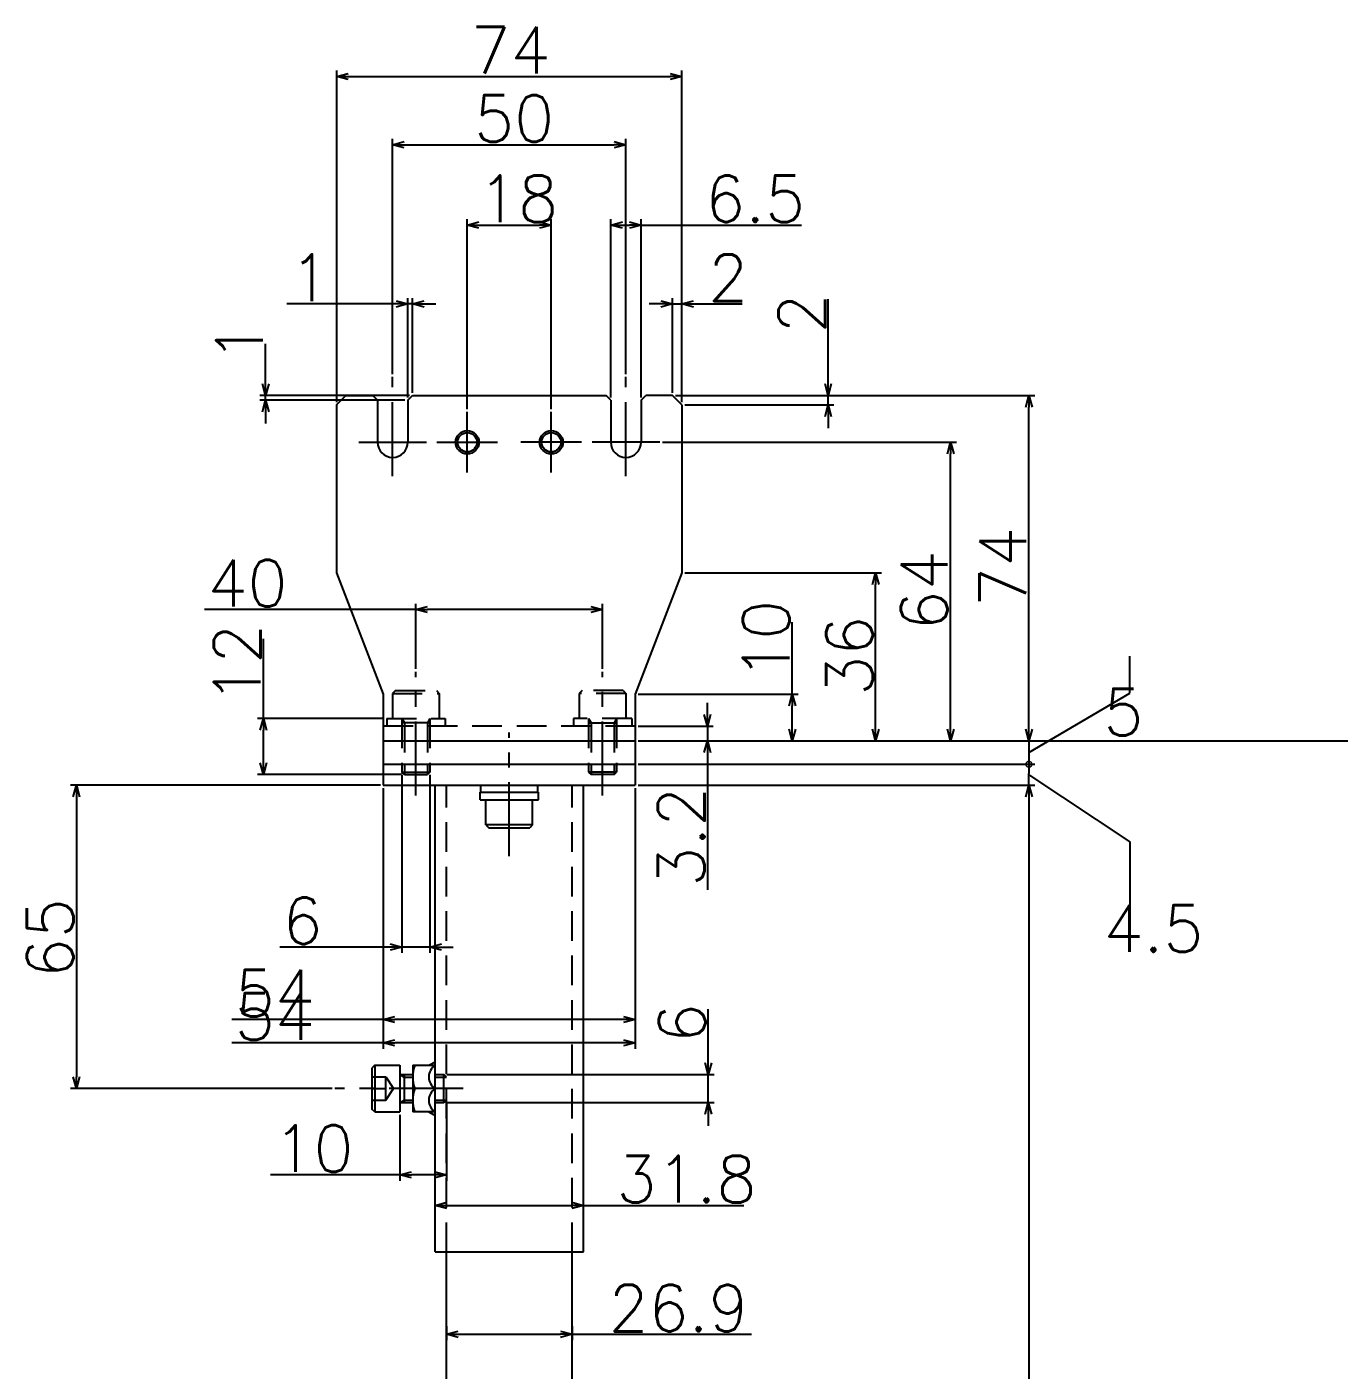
# Model space of a CAD drawing. Extents: x -32 to 1376, y -8 to 1247.
# Drawn here: x 852.4 to 1133.6, y 416.7 to 704.6 of the extents above; entities that cross this region are included whole.
import ezdxf

# ---------------------------------------------------------------- set-up
doc = ezdxf.new("R2010")
doc.units = 0
doc.header["$LTSCALE"] = 0.5
doc.header["$PDMODE"] = 35
doc.linetypes.add('CENTER', pattern=[50.8, 31.75, -6.35, 6.35, -6.35])
doc.linetypes.add('DASHED', pattern=[19.05, 12.7, -6.35])
doc.layers.get('0').update_dxf_attribs({"linetype": 'CONTINUOUS'})
doc.layers.get('DEFPOINTS').update_dxf_attribs({"linetype": 'CONTINUOUS'})
doc.layers.add('CENTER', color=1, linetype='CENTER')
doc.layers.add('後で消してね', color=7, linetype='CONTINUOUS')
doc.styles.get("Standard").update_dxf_attribs({"font": 'txt.shx', "height": 10, "bigfont": 'bigfont.shx'})
doc.dimstyles.get("Standard").update_dxf_attribs({"dimtxt": 10, "dimasz": 5, "dimexe": 5, "dimexo": 5, "dimgap": 5, "dimtad": 2, "dimblk": 'OPEN30', "dimcen": 10, "dimazin": 3, "dimtfac": 1, "dimtmove": 0, "dimatfit": 3})

# ---------------------------------------------------------------- blocks, each defined once
blk = doc.blocks.new('_OPEN30')
at = {"color": 0, "linetype": 'BYBLOCK'}
for p, q in [((-1, 0.268), (0, 0)), ((0, 0), (-1, -0.268)), ((0, 0), (-1, 0))]:
    blk.add_line(p, q, dxfattribs=at)
blk = doc.blocks.new('*U98')
at = {"layer": '後で消してね', "color": 137, "linetype": 'CONTINUOUS'}
blk.add_text('10', height=10, dxfattribs=at).set_placement((905.23, 459.2))
blk = doc.blocks.new('*D3')
at = {"layer": 'DEFPOINTS', "color": 0, "linetype": 'CONTINUOUS'}
for p in [(942.31, 474.59), (932.31, 472.02), (942.31, 458.57)]:
    blk.add_point(p, dxfattribs=at)
at = {"layer": '後で消してね', "color": 137, "linetype": 'CONTINUOUS'}
for p, q in [((942.31, 473.97), (942.31, 457.32)), ((932.31, 471.4), (932.31, 457.32)), ((932.31, 458.57), (904.61, 458.57)), ((939.81, 458.57), (934.81, 458.57))]:
    blk.add_line(p, q, dxfattribs=at)
at = {"color": 7, "linetype": 'CONTINUOUS'}
blk.add_blockref('*U98', (0, 0), dxfattribs=at)
at = {"layer": '後で消してね', "color": 137, "linetype": 'CONTINUOUS', "xscale": 2.5, "yscale": 2.5, "zscale": 2.5, "rotation": 180}
blk.add_blockref('_OPEN30', (932.31, 458.57), dxfattribs=at)
at = {"layer": '後で消してね', "color": 137, "linetype": 'CONTINUOUS', "xscale": 2.5, "yscale": 2.5, "zscale": 2.5}
blk.add_blockref('_OPEN30', (942.31, 458.57), dxfattribs=at)
blk = doc.blocks.new('*U102')
at = {"layer": '後で消してね', "color": 137, "linetype": 'CONTINUOUS'}
blk.add_text('26.9', height=10, dxfattribs=at).set_placement((977.05, 425.04))
blk = doc.blocks.new('*D67')
at = {"layer": 'DEFPOINTS', "color": 0, "linetype": 'CONTINUOUS'}
for p in [(942.31, 426.8), (969.21, 426.8), (969.21, 424.41)]:
    blk.add_point(p, dxfattribs=at)
at = {"layer": '後で消してね', "color": 137, "linetype": 'CONTINUOUS'}
for p, q in [((942.31, 426.17), (942.31, 423.16)), ((969.21, 426.17), (969.21, 423.16)), ((944.81, 424.41), (966.71, 424.41)), ((969.21, 424.41), (1007.67, 424.41))]:
    blk.add_line(p, q, dxfattribs=at)
at = {"color": 7, "linetype": 'CONTINUOUS'}
blk.add_blockref('*U102', (0, 0), dxfattribs=at)
at = {"layer": '後で消してね', "color": 137, "linetype": 'CONTINUOUS', "xscale": 2.5, "yscale": 2.5, "zscale": 2.5, "rotation": 180}
blk.add_blockref('_OPEN30', (942.31, 424.41), dxfattribs=at)
at = {"layer": '後で消してね', "color": 137, "linetype": 'CONTINUOUS', "xscale": 2.5, "yscale": 2.5, "zscale": 2.5}
blk.add_blockref('_OPEN30', (969.21, 424.41), dxfattribs=at)
blk = doc.blocks.new('*U106')
at = {"layer": '後で消してね', "color": 137, "linetype": 'CONTINUOUS'}
blk.add_text('31.8', height=10, dxfattribs=at).set_placement((978.72, 452.66))
blk = doc.blocks.new('*D8')
at = {"layer": 'DEFPOINTS', "color": 0, "linetype": 'CONTINUOUS'}
for p in [(971.66, 452.04), (939.86, 450.24), (971.66, 450.24)]:
    blk.add_point(p, dxfattribs=at)
at = {"layer": '後で消してね', "color": 137, "linetype": 'CONTINUOUS'}
for p, q in [((939.86, 450.86), (939.86, 453.29)), ((942.36, 452.04), (969.16, 452.04)), ((971.66, 450.86), (971.66, 453.29)), ((971.66, 452.04), (1006.01, 452.04))]:
    blk.add_line(p, q, dxfattribs=at)
at = {"color": 7, "linetype": 'CONTINUOUS'}
blk.add_blockref('*U106', (0, 0), dxfattribs=at)
at = {"layer": '後で消してね', "color": 137, "linetype": 'CONTINUOUS', "xscale": 2.5, "yscale": 2.5, "zscale": 2.5, "rotation": 180}
blk.add_blockref('_OPEN30', (939.86, 452.04), dxfattribs=at)
at = {"layer": '後で消してね', "color": 137, "linetype": 'CONTINUOUS', "xscale": 2.5, "yscale": 2.5, "zscale": 2.5}
blk.add_blockref('_OPEN30', (971.66, 452.04), dxfattribs=at)
blk = doc.blocks.new('*U110')
at = {"layer": '後で消してね', "color": 137, "linetype": 'CONTINUOUS'}
blk.add_text('380.5', height=10, rotation=90, dxfattribs=at).set_placement((1066.53, 332.63))
blk = doc.blocks.new('*D70')
at = {"layer": 'DEFPOINTS', "color": 0, "linetype": 'CONTINUOUS'}
for p in [(982.76, 542.05), (971.66, 161.55), (1067.15, 161.55)]:
    blk.add_point(p, dxfattribs=at)
at = {"layer": '後で消してね', "color": 137, "linetype": 'CONTINUOUS'}
for p, q in [((983.38, 542.05), (1068.4, 542.05)), ((1067.15, 539.55), (1067.15, 164.05)), ((972.28, 161.55), (1068.4, 161.55))]:
    blk.add_line(p, q, dxfattribs=at)
at = {"color": 7, "linetype": 'CONTINUOUS'}
blk.add_blockref('*U110', (0, 0), dxfattribs=at)
at = {"layer": '後で消してね', "color": 137, "linetype": 'CONTINUOUS', "xscale": 2.5, "yscale": 2.5, "zscale": 2.5}
for p, rotation in [((1067.15, 542.05), 90), ((1067.15, 161.55), 270)]:
    blk.add_blockref('_OPEN30', p, dxfattribs=dict(at, rotation=rotation))
blk = doc.blocks.new('*U111')
at = {"layer": '後で消してね', "color": 137, "linetype": 'CONTINUOUS'}
blk.add_text('390', height=10, rotation=90, dxfattribs=at).set_placement((1372.98, 339.05))
blk = doc.blocks.new('*D11')
at = {"layer": 'DEFPOINTS', "color": 0, "linetype": 'CONTINUOUS'}
for p in [(982.76, 551.55), (1212.03, 161.55), (1373.61, 161.55)]:
    blk.add_point(p, dxfattribs=at)
at = {"layer": '後で消してね', "color": 137, "linetype": 'CONTINUOUS'}
for p, q in [((983.38, 551.55), (1374.86, 551.55)), ((1373.61, 549.05), (1373.61, 164.05)), ((1212.66, 161.55), (1374.86, 161.55))]:
    blk.add_line(p, q, dxfattribs=at)
at = {"color": 7, "linetype": 'CONTINUOUS'}
blk.add_blockref('*U111', (0, 0), dxfattribs=at)
at = {"layer": '後で消してね', "color": 137, "linetype": 'CONTINUOUS', "xscale": 2.5, "yscale": 2.5, "zscale": 2.5}
for p, rotation in [((1373.61, 551.55), 90), ((1373.61, 161.55), 270)]:
    blk.add_blockref('_OPEN30', p, dxfattribs=dict(at, rotation=rotation))
blk = doc.blocks.new('*U116')
at = {"layer": '後で消してね', "color": 137, "linetype": 'CONTINUOUS'}
blk.add_text('6', height=10, rotation=90, dxfattribs=at).set_placement((997.79, 486.79))
blk = doc.blocks.new('*D14')
at = {"layer": 'DEFPOINTS', "color": 0, "linetype": 'CONTINUOUS'}
for p in [(941.77, 480.05), (998.42, 480.05), (941.77, 474.05)]:
    blk.add_point(p, dxfattribs=at)
at = {"layer": '後で消してね', "color": 137, "linetype": 'CONTINUOUS'}
for p, q in [((998.42, 482.55), (998.42, 494.08)), ((942.39, 480.05), (999.67, 480.05)), ((998.42, 474.05), (998.42, 480.05)), ((942.39, 474.05), (999.67, 474.05)), ((998.42, 471.55), (998.42, 469.05))]:
    blk.add_line(p, q, dxfattribs=at)
at = {"color": 7, "linetype": 'CONTINUOUS'}
blk.add_blockref('*U116', (0, 0), dxfattribs=at)
at = {"layer": '後で消してね', "color": 137, "linetype": 'CONTINUOUS', "xscale": 2.5, "yscale": 2.5, "zscale": 2.5}
for p, rotation in [((998.42, 480.05), 270), ((998.42, 474.05), 90)]:
    blk.add_blockref('_OPEN30', p, dxfattribs=dict(at, rotation=rotation))
blk = doc.blocks.new('*U117')
at = {"layer": '後で消してね', "color": 137, "linetype": 'CONTINUOUS'}
blk.add_text('65', height=10, rotation=90, dxfattribs=at).set_placement((862.35, 500.72))
blk = doc.blocks.new('*D75')
at = {"layer": 'DEFPOINTS', "color": 0, "linetype": 'CONTINUOUS'}
for p in [(928.76, 542.05), (862.98, 477.05), (918.39, 477.05)]:
    blk.add_point(p, dxfattribs=at)
at = {"layer": '後で消してね', "color": 137, "linetype": 'CONTINUOUS'}
for p, q in [((928.13, 542.05), (861.73, 542.05)), ((862.98, 539.55), (862.98, 479.55)), ((917.77, 477.05), (861.73, 477.05))]:
    blk.add_line(p, q, dxfattribs=at)
at = {"color": 7, "linetype": 'CONTINUOUS'}
blk.add_blockref('*U117', (0, 0), dxfattribs=at)
at = {"layer": '後で消してね', "color": 137, "linetype": 'CONTINUOUS', "xscale": 2.5, "yscale": 2.5, "zscale": 2.5}
for p, rotation in [((862.98, 542.05), 90), ((862.98, 477.05), 270)]:
    blk.add_blockref('_OPEN30', p, dxfattribs=dict(at, rotation=rotation))
blk = doc.blocks.new('*U136')
at = {"layer": '後で消してね', "color": 137, "linetype": 'CONTINUOUS'}
blk.add_text('54', height=10, dxfattribs=at).set_placement((896.93, 487.48))
blk = doc.blocks.new('*D28')
at = {"layer": 'DEFPOINTS', "color": 0, "linetype": 'CONTINUOUS'}
for p in [(928.76, 542.05), (982.76, 542.05), (982.76, 486.86)]:
    blk.add_point(p, dxfattribs=at)
at = {"layer": '後で消してね', "color": 137, "linetype": 'CONTINUOUS'}
for p, q in [((928.76, 541.42), (928.76, 485.61)), ((982.76, 541.42), (982.76, 485.61)), ((928.76, 486.86), (896.31, 486.86)), ((980.26, 486.86), (931.26, 486.86))]:
    blk.add_line(p, q, dxfattribs=at)
at = {"color": 7, "linetype": 'CONTINUOUS'}
blk.add_blockref('*U136', (0, 0), dxfattribs=at)
at = {"layer": '後で消してね', "color": 137, "linetype": 'CONTINUOUS', "xscale": 2.5, "yscale": 2.5, "zscale": 2.5, "rotation": 180}
blk.add_blockref('_OPEN30', (928.76, 486.86), dxfattribs=at)
at = {"layer": '後で消してね', "color": 137, "linetype": 'CONTINUOUS', "xscale": 2.5, "yscale": 2.5, "zscale": 2.5}
blk.add_blockref('_OPEN30', (982.76, 486.86), dxfattribs=at)
blk = doc.blocks.new('_DOTSMALL')
at = {"color": 0, "linetype": 'BYBLOCK', "const_width": 0.5}
blk.add_lwpolyline([(-0.0625, 0, 1), (0.0625, 0, 1)], format="xyb", close=True, dxfattribs=at)
blk = doc.blocks.new('*D43')
at = {"layer": 'DEFPOINTS', "color": 0, "linetype": 'CONTINUOUS'}
for p in [(982.76, 551.55), (982.76, 546.55), (1067.15, 546.55)]:
    blk.add_point(p, dxfattribs=at)
at = {"layer": '後で消してね', "color": 137, "linetype": 'CONTINUOUS'}
for p, q in [((1088.76, 561.79), (1088.76, 569.71)), ((1067.15, 549.05), (1088.76, 561.79)), ((1067.15, 554.05), (1067.15, 556.55)), ((983.38, 551.55), (1068.4, 551.55)), ((1067.15, 551.55), (1067.15, 549.05)), ((1067.15, 549.05), (1067.15, 546.55)), ((983.38, 546.55), (1068.4, 546.55))]:
    blk.add_line(p, q, dxfattribs=at)
at = {"layer": '後で消してね', "color": 137, "linetype": 'CONTINUOUS', "xscale": 2.5, "yscale": 2.5, "zscale": 2.5, "rotation": 270}
for name, p in [('_OPEN30', (1067.15, 551.55)), ('_DOTSMALL', (1067.15, 546.55))]:
    blk.add_blockref(name, p, dxfattribs=at)
at = {"layer": '後で消してね', "color": 137}
blk.add_text('5', height=10, dxfattribs=at).set_placement((1083.13, 552.75))
blk = doc.blocks.new('*U151')
at = {"layer": '後で消してね', "color": 137, "linetype": 'CONTINUOUS'}
blk.add_text('18', height=10, dxfattribs=at).set_placement((949.09, 662.72))
blk = doc.blocks.new('*D44')
at = {"layer": 'DEFPOINTS', "color": 0, "linetype": 'CONTINUOUS'}
for p in [(964.76, 662.1), (946.76, 622.05), (964.76, 622.05)]:
    blk.add_point(p, dxfattribs=at)
at = {"layer": '後で消してね', "color": 137, "linetype": 'CONTINUOUS'}
for p, q in [((946.76, 622.67), (946.76, 663.35)), ((949.26, 662.1), (962.26, 662.1)), ((964.76, 622.67), (964.76, 663.35))]:
    blk.add_line(p, q, dxfattribs=at)
at = {"color": 7, "linetype": 'CONTINUOUS'}
blk.add_blockref('*U151', (0, 0), dxfattribs=at)
at = {"layer": '後で消してね', "color": 137, "linetype": 'CONTINUOUS', "xscale": 2.5, "yscale": 2.5, "zscale": 2.5, "rotation": 180}
blk.add_blockref('_OPEN30', (946.76, 662.1), dxfattribs=at)
at = {"layer": '後で消してね', "color": 137, "linetype": 'CONTINUOUS', "xscale": 2.5, "yscale": 2.5, "zscale": 2.5}
blk.add_blockref('_OPEN30', (964.76, 662.1), dxfattribs=at)
blk = doc.blocks.new('*U152')
at = {"layer": '後で消してね', "color": 137, "linetype": 'CONTINUOUS'}
blk.add_text('50', height=10, dxfattribs=at).set_placement((948.26, 679.93))
blk = doc.blocks.new('*D45')
at = {"layer": 'DEFPOINTS', "color": 0, "linetype": 'CONTINUOUS'}
for p in [(980.76, 679.3), (930.76, 629.55), (980.76, 629.55)]:
    blk.add_point(p, dxfattribs=at)
at = {"layer": '後で消してね', "color": 137, "linetype": 'CONTINUOUS'}
for p, q in [((930.76, 630.17), (930.76, 680.55)), ((933.26, 679.3), (978.26, 679.3)), ((980.76, 630.17), (980.76, 680.55))]:
    blk.add_line(p, q, dxfattribs=at)
at = {"color": 7, "linetype": 'CONTINUOUS'}
blk.add_blockref('*U152', (0, 0), dxfattribs=at)
at = {"layer": '後で消してね', "color": 137, "linetype": 'CONTINUOUS', "xscale": 2.5, "yscale": 2.5, "zscale": 2.5, "rotation": 180}
blk.add_blockref('_OPEN30', (930.76, 679.3), dxfattribs=at)
at = {"layer": '後で消してね', "color": 137, "linetype": 'CONTINUOUS', "xscale": 2.5, "yscale": 2.5, "zscale": 2.5}
blk.add_blockref('_OPEN30', (980.76, 679.3), dxfattribs=at)
blk = doc.blocks.new('*U153')
at = {"layer": '後で消してね', "color": 137, "linetype": 'CONTINUOUS'}
blk.add_text('74', height=10, dxfattribs=at).set_placement((947.42, 694.56))
blk = doc.blocks.new('*D46')
at = {"layer": 'DEFPOINTS', "color": 0, "linetype": 'CONTINUOUS'}
for p in [(992.76, 693.93), (918.76, 623.55), (992.76, 623.55)]:
    blk.add_point(p, dxfattribs=at)
at = {"layer": '後で消してね', "color": 137, "linetype": 'CONTINUOUS'}
for p, q in [((918.76, 624.17), (918.76, 695.18)), ((921.26, 693.93), (990.26, 693.93)), ((992.76, 624.17), (992.76, 695.18))]:
    blk.add_line(p, q, dxfattribs=at)
at = {"color": 7, "linetype": 'CONTINUOUS'}
blk.add_blockref('*U153', (0, 0), dxfattribs=at)
at = {"layer": '後で消してね', "color": 137, "linetype": 'CONTINUOUS', "xscale": 2.5, "yscale": 2.5, "zscale": 2.5, "rotation": 180}
blk.add_blockref('_OPEN30', (918.76, 693.93), dxfattribs=at)
at = {"layer": '後で消してね', "color": 137, "linetype": 'CONTINUOUS', "xscale": 2.5, "yscale": 2.5, "zscale": 2.5}
blk.add_blockref('_OPEN30', (992.76, 693.93), dxfattribs=at)
blk = doc.blocks.new('*U154')
at = {"layer": '後で消してね', "color": 137, "linetype": 'CONTINUOUS'}
blk.add_text('2', height=10, dxfattribs=at).set_placement((998.38, 645.81))
blk = doc.blocks.new('*D47')
at = {"layer": 'DEFPOINTS', "color": 0, "linetype": 'CONTINUOUS'}
for p in [(992.76, 645.19), (990.76, 625.55), (992.76, 623.55)]:
    blk.add_point(p, dxfattribs=at)
at = {"layer": '後で消してね', "color": 137, "linetype": 'CONTINUOUS'}
for p, q in [((988.26, 645.19), (985.76, 645.19)), ((990.76, 626.17), (990.76, 646.44)), ((990.76, 645.19), (992.76, 645.19)), ((992.76, 624.17), (992.76, 646.44)), ((995.26, 645.19), (1005.67, 645.19))]:
    blk.add_line(p, q, dxfattribs=at)
at = {"color": 7, "linetype": 'CONTINUOUS'}
blk.add_blockref('*U154', (0, 0), dxfattribs=at)
at = {"layer": '後で消してね', "color": 137, "linetype": 'CONTINUOUS', "xscale": 2.5, "yscale": 2.5, "zscale": 2.5}
blk.add_blockref('_OPEN30', (990.76, 645.19), dxfattribs=at)
at = {"layer": '後で消してね', "color": 137, "linetype": 'CONTINUOUS', "xscale": 2.5, "yscale": 2.5, "zscale": 2.5, "rotation": 180}
blk.add_blockref('_OPEN30', (992.76, 645.19), dxfattribs=at)
blk = doc.blocks.new('*U155')
at = {"layer": '後で消してね', "color": 137, "linetype": 'CONTINUOUS'}
blk.add_text('2', height=10, rotation=90, dxfattribs=at).set_placement((1023.48, 638.89))
blk = doc.blocks.new('*D48')
at = {"layer": 'DEFPOINTS', "color": 0, "linetype": 'CONTINUOUS'}
for p in [(990.76, 625.55), (992.76, 623.55), (1024.11, 623.55)]:
    blk.add_point(p, dxfattribs=at)
at = {"layer": '後で消してね', "color": 137, "linetype": 'CONTINUOUS'}
for p, q in [((1024.11, 628.05), (1024.11, 646.18)), ((991.38, 625.55), (1025.36, 625.55)), ((1024.11, 623.55), (1024.11, 625.55)), ((993.38, 623.55), (1025.36, 623.55)), ((1024.11, 621.05), (1024.11, 618.55))]:
    blk.add_line(p, q, dxfattribs=at)
at = {"color": 7, "linetype": 'CONTINUOUS'}
blk.add_blockref('*U155', (0, 0), dxfattribs=at)
at = {"layer": '後で消してね', "color": 137, "linetype": 'CONTINUOUS', "xscale": 2.5, "yscale": 2.5, "zscale": 2.5}
for p, rotation in [((1024.11, 625.55), 270), ((1024.11, 623.55), 90)]:
    blk.add_blockref('_OPEN30', p, dxfattribs=dict(at, rotation=rotation))
blk = doc.blocks.new('*U156')
at = {"layer": '後で消してね', "color": 137, "linetype": 'CONTINUOUS'}
blk.add_text('1', height=10, dxfattribs=at).set_placement((908.73, 645.81))
blk = doc.blocks.new('*D49')
at = {"layer": 'DEFPOINTS', "color": 0, "linetype": 'CONTINUOUS'}
for p in [(935.01, 645.19), (935.01, 625.55), (934.01, 624.55)]:
    blk.add_point(p, dxfattribs=at)
at = {"layer": '後で消してね', "color": 137, "linetype": 'CONTINUOUS'}
for p, q in [((931.51, 645.19), (908.11, 645.19)), ((934.01, 625.17), (934.01, 646.44)), ((935.01, 645.19), (934.01, 645.19)), ((935.01, 626.17), (935.01, 646.44)), ((937.51, 645.19), (940.01, 645.19))]:
    blk.add_line(p, q, dxfattribs=at)
at = {"color": 7, "linetype": 'CONTINUOUS'}
blk.add_blockref('*U156', (0, 0), dxfattribs=at)
at = {"layer": '後で消してね', "color": 137, "linetype": 'CONTINUOUS', "xscale": 2.5, "yscale": 2.5, "zscale": 2.5}
blk.add_blockref('_OPEN30', (934.01, 645.19), dxfattribs=at)
at = {"layer": '後で消してね', "color": 137, "linetype": 'CONTINUOUS', "xscale": 2.5, "yscale": 2.5, "zscale": 2.5, "rotation": 180}
blk.add_blockref('_OPEN30', (935.01, 645.19), dxfattribs=at)
blk = doc.blocks.new('*U157')
at = {"layer": '後で消してね', "color": 137, "linetype": 'CONTINUOUS'}
blk.add_text('1', height=10, rotation=90, dxfattribs=at).set_placement((902.92, 632.69))
blk = doc.blocks.new('*D50')
at = {"layer": 'DEFPOINTS', "color": 0, "linetype": 'CONTINUOUS'}
for p in [(903.54, 625.55), (935.01, 625.55), (934.01, 624.55)]:
    blk.add_point(p, dxfattribs=at)
at = {"layer": '後で消してね', "color": 137, "linetype": 'CONTINUOUS'}
for p, q in [((903.54, 628.05), (903.54, 636.65)), ((934.38, 625.55), (902.29, 625.55)), ((903.54, 624.55), (903.54, 625.55)), ((933.38, 624.55), (902.29, 624.55)), ((903.54, 622.05), (903.54, 619.55))]:
    blk.add_line(p, q, dxfattribs=at)
at = {"color": 7, "linetype": 'CONTINUOUS'}
blk.add_blockref('*U157', (0, 0), dxfattribs=at)
at = {"layer": '後で消してね', "color": 137, "linetype": 'CONTINUOUS', "xscale": 2.5, "yscale": 2.5, "zscale": 2.5}
for p, rotation in [((903.54, 625.55), 270), ((903.54, 624.55), 90)]:
    blk.add_blockref('_OPEN30', p, dxfattribs=dict(at, rotation=rotation))
blk = doc.blocks.new('*U158')
at = {"layer": '後で消してね', "color": 137, "linetype": 'CONTINUOUS'}
blk.add_text('10', height=10, rotation=90, dxfattribs=at).set_placement((1015.81, 564.67))
blk = doc.blocks.new('*D51')
at = {"layer": 'DEFPOINTS', "color": 0, "linetype": 'CONTINUOUS'}
for p in [(982.76, 561.55), (1016.43, 561.55), (982.76, 551.55)]:
    blk.add_point(p, dxfattribs=at)
at = {"layer": '後で消してね', "color": 137, "linetype": 'CONTINUOUS'}
for p, q in [((1016.43, 561.55), (1016.43, 576.97)), ((983.38, 561.55), (1017.68, 561.55)), ((1016.43, 554.05), (1016.43, 559.05)), ((983.38, 551.55), (1017.68, 551.55))]:
    blk.add_line(p, q, dxfattribs=at)
at = {"color": 7, "linetype": 'CONTINUOUS'}
blk.add_blockref('*U158', (0, 0), dxfattribs=at)
at = {"layer": '後で消してね', "color": 137, "linetype": 'CONTINUOUS', "xscale": 2.5, "yscale": 2.5, "zscale": 2.5}
for p, rotation in [((1016.43, 561.55), 90), ((1016.43, 551.55), 270)]:
    blk.add_blockref('_OPEN30', p, dxfattribs=dict(at, rotation=rotation))
blk = doc.blocks.new('*U159')
at = {"layer": '後で消してね', "color": 137, "linetype": 'CONTINUOUS'}
blk.add_text('36', height=10, rotation=90, dxfattribs=at).set_placement((1033.67, 561.22))
blk = doc.blocks.new('*D52')
at = {"layer": 'DEFPOINTS', "color": 0, "linetype": 'CONTINUOUS'}
for p in [(992.76, 587.55), (1034.29, 587.55), (982.76, 551.55)]:
    blk.add_point(p, dxfattribs=at)
at = {"layer": '後で消してね', "color": 137, "linetype": 'CONTINUOUS'}
for p, q in [((993.38, 587.55), (1035.54, 587.55)), ((1034.29, 554.05), (1034.29, 585.05)), ((983.38, 551.55), (1035.54, 551.55))]:
    blk.add_line(p, q, dxfattribs=at)
at = {"color": 7, "linetype": 'CONTINUOUS'}
blk.add_blockref('*U159', (0, 0), dxfattribs=at)
at = {"layer": '後で消してね', "color": 137, "linetype": 'CONTINUOUS', "xscale": 2.5, "yscale": 2.5, "zscale": 2.5}
for p, rotation in [((1034.29, 587.55), 90), ((1034.29, 551.55), 270)]:
    blk.add_blockref('_OPEN30', p, dxfattribs=dict(at, rotation=rotation))
blk = doc.blocks.new('*U160')
at = {"layer": '後で消してね', "color": 137, "linetype": 'CONTINUOUS'}
blk.add_text('74', height=10, rotation=90, dxfattribs=at).set_placement((1066.53, 580.22))
blk = doc.blocks.new('*D53')
at = {"layer": 'DEFPOINTS', "color": 0, "linetype": 'CONTINUOUS'}
for p in [(990.76, 625.55), (1067.15, 625.55), (982.76, 551.55)]:
    blk.add_point(p, dxfattribs=at)
at = {"layer": '後で消してね', "color": 137, "linetype": 'CONTINUOUS'}
for p, q in [((991.38, 625.55), (1068.4, 625.55)), ((1067.15, 554.05), (1067.15, 623.05)), ((983.38, 551.55), (1068.4, 551.55))]:
    blk.add_line(p, q, dxfattribs=at)
at = {"color": 7, "linetype": 'CONTINUOUS'}
blk.add_blockref('*U160', (0, 0), dxfattribs=at)
at = {"layer": '後で消してね', "color": 137, "linetype": 'CONTINUOUS', "xscale": 2.5, "yscale": 2.5, "zscale": 2.5}
for p, rotation in [((1067.15, 625.55), 90), ((1067.15, 551.55), 270)]:
    blk.add_blockref('_OPEN30', p, dxfattribs=dict(at, rotation=rotation))
blk = doc.blocks.new('*U161')
at = {"layer": '後で消してね', "color": 137, "linetype": 'CONTINUOUS'}
blk.add_text('64', height=10, rotation=90, dxfattribs=at).set_placement((1049.72, 575.22))
blk = doc.blocks.new('*D54')
at = {"layer": 'DEFPOINTS', "color": 0, "linetype": 'CONTINUOUS'}
for p in [(988.01, 615.55), (1050.35, 615.55), (982.76, 551.55)]:
    blk.add_point(p, dxfattribs=at)
at = {"layer": '後で消してね', "color": 137, "linetype": 'CONTINUOUS'}
for p, q in [((988.63, 615.55), (1051.6, 615.55)), ((1050.35, 554.05), (1050.35, 613.05)), ((983.38, 551.55), (1051.6, 551.55))]:
    blk.add_line(p, q, dxfattribs=at)
at = {"color": 7, "linetype": 'CONTINUOUS'}
blk.add_blockref('*U161', (0, 0), dxfattribs=at)
at = {"layer": '後で消してね', "color": 137, "linetype": 'CONTINUOUS', "xscale": 2.5, "yscale": 2.5, "zscale": 2.5}
for p, rotation in [((1050.35, 615.55), 90), ((1050.35, 551.55), 270)]:
    blk.add_blockref('_OPEN30', p, dxfattribs=dict(at, rotation=rotation))
blk = doc.blocks.new('*U162')
at = {"layer": '後で消してね', "color": 137, "linetype": 'CONTINUOUS'}
blk.add_text('40', height=10, dxfattribs=at).set_placement((891.06, 580.33))
blk = doc.blocks.new('*D55')
at = {"layer": 'DEFPOINTS', "color": 0, "linetype": 'CONTINUOUS'}
for p in [(975.76, 579.71), (935.76, 566.35), (975.76, 566.35)]:
    blk.add_point(p, dxfattribs=at)
at = {"layer": '後で消してね', "color": 137, "linetype": 'CONTINUOUS'}
for p, q in [((935.76, 579.71), (890.43, 579.71)), ((935.76, 566.97), (935.76, 580.96)), ((973.26, 579.71), (938.26, 579.71)), ((975.76, 566.97), (975.76, 580.96))]:
    blk.add_line(p, q, dxfattribs=at)
at = {"color": 7, "linetype": 'CONTINUOUS'}
blk.add_blockref('*U162', (0, 0), dxfattribs=at)
at = {"layer": '後で消してね', "color": 137, "linetype": 'CONTINUOUS', "xscale": 2.5, "yscale": 2.5, "zscale": 2.5, "rotation": 180}
blk.add_blockref('_OPEN30', (935.76, 579.71), dxfattribs=at)
at = {"layer": '後で消してね', "color": 137, "linetype": 'CONTINUOUS', "xscale": 2.5, "yscale": 2.5, "zscale": 2.5}
blk.add_blockref('_OPEN30', (975.76, 579.71), dxfattribs=at)
blk = doc.blocks.new('*U163')
at = {"layer": '後で消してね', "color": 137, "linetype": 'CONTINUOUS'}
blk.add_text('6', height=10, dxfattribs=at).set_placement((907.17, 508))
blk = doc.blocks.new('*D56')
at = {"layer": 'DEFPOINTS', "color": 0, "linetype": 'CONTINUOUS'}
for p in [(932.76, 544.89), (938.76, 544.89), (938.76, 507.38)]:
    blk.add_point(p, dxfattribs=at)
at = {"layer": '後で消してね', "color": 137, "linetype": 'CONTINUOUS'}
for p, q in [((932.76, 544.27), (932.76, 506.13)), ((938.76, 544.27), (938.76, 506.13)), ((930.26, 507.38), (906.55, 507.38)), ((938.76, 507.38), (932.76, 507.38)), ((941.26, 507.38), (943.76, 507.38))]:
    blk.add_line(p, q, dxfattribs=at)
at = {"color": 7, "linetype": 'CONTINUOUS'}
blk.add_blockref('*U163', (0, 0), dxfattribs=at)
at = {"layer": '後で消してね', "color": 137, "linetype": 'CONTINUOUS', "xscale": 2.5, "yscale": 2.5, "zscale": 2.5}
blk.add_blockref('_OPEN30', (932.76, 507.38), dxfattribs=at)
at = {"layer": '後で消してね', "color": 137, "linetype": 'CONTINUOUS', "xscale": 2.5, "yscale": 2.5, "zscale": 2.5, "rotation": 180}
blk.add_blockref('_OPEN30', (938.76, 507.38), dxfattribs=at)
blk = doc.blocks.new('*U164')
at = {"layer": '後で消してね', "color": 137, "linetype": 'CONTINUOUS'}
blk.add_text('3.2', height=10, rotation=90, dxfattribs=at).set_placement((997.62, 520.3))
blk = doc.blocks.new('*D57')
at = {"layer": 'DEFPOINTS', "color": 0, "linetype": 'CONTINUOUS'}
for p in [(982.76, 554.75), (982.76, 551.55), (998.24, 551.55)]:
    blk.add_point(p, dxfattribs=at)
at = {"layer": '後で消してね', "color": 137, "linetype": 'CONTINUOUS'}
for p, q in [((998.24, 557.25), (998.24, 559.75)), ((983.38, 554.75), (999.49, 554.75)), ((998.24, 554.75), (998.24, 551.55)), ((983.38, 551.55), (999.49, 551.55)), ((998.24, 549.05), (998.24, 519.67))]:
    blk.add_line(p, q, dxfattribs=at)
at = {"color": 7, "linetype": 'CONTINUOUS'}
blk.add_blockref('*U164', (0, 0), dxfattribs=at)
at = {"layer": '後で消してね', "color": 137, "linetype": 'CONTINUOUS', "xscale": 2.5, "yscale": 2.5, "zscale": 2.5}
for p, rotation in [((998.24, 554.75), 270), ((998.24, 551.55), 90)]:
    blk.add_blockref('_OPEN30', p, dxfattribs=dict(at, rotation=rotation))
blk = doc.blocks.new('*U165')
at = {"layer": '後で消してね', "color": 137, "linetype": 'CONTINUOUS'}
blk.add_text('54', height=10, dxfattribs=at).set_placement((896.93, 492.48))
blk = doc.blocks.new('*D58')
at = {"layer": 'DEFPOINTS', "color": 0, "linetype": 'CONTINUOUS'}
for p in [(928.76, 542.05), (982.76, 542.05), (982.76, 491.86)]:
    blk.add_point(p, dxfattribs=at)
at = {"layer": '後で消してね', "color": 137, "linetype": 'CONTINUOUS'}
for p, q in [((928.76, 541.42), (928.76, 490.61)), ((982.76, 541.42), (982.76, 490.61)), ((928.76, 491.86), (896.31, 491.86)), ((980.26, 491.86), (931.26, 491.86))]:
    blk.add_line(p, q, dxfattribs=at)
at = {"color": 7, "linetype": 'CONTINUOUS'}
blk.add_blockref('*U165', (0, 0), dxfattribs=at)
at = {"layer": '後で消してね', "color": 137, "linetype": 'CONTINUOUS', "xscale": 2.5, "yscale": 2.5, "zscale": 2.5, "rotation": 180}
blk.add_blockref('_OPEN30', (928.76, 491.86), dxfattribs=at)
at = {"layer": '後で消してね', "color": 137, "linetype": 'CONTINUOUS', "xscale": 2.5, "yscale": 2.5, "zscale": 2.5}
blk.add_blockref('_OPEN30', (982.76, 491.86), dxfattribs=at)
blk = doc.blocks.new('*U166')
at = {"layer": '後で消してね', "color": 137, "linetype": 'CONTINUOUS'}
blk.add_text('6.5', height=10, dxfattribs=at).set_placement((997.76, 662.72))
blk = doc.blocks.new('*D59')
at = {"layer": 'DEFPOINTS', "color": 0, "linetype": 'CONTINUOUS'}
for p in [(984.01, 662.1), (977.51, 624.55), (984.01, 624.55)]:
    blk.add_point(p, dxfattribs=at)
at = {"layer": '後で消してね', "color": 137, "linetype": 'CONTINUOUS'}
for p, q in [((977.51, 625.17), (977.51, 663.35)), ((980.01, 662.1), (981.51, 662.1)), ((984.01, 625.17), (984.01, 663.35)), ((984.01, 662.1), (1018.38, 662.1))]:
    blk.add_line(p, q, dxfattribs=at)
at = {"color": 7, "linetype": 'CONTINUOUS'}
blk.add_blockref('*U166', (0, 0), dxfattribs=at)
at = {"layer": '後で消してね', "color": 137, "linetype": 'CONTINUOUS', "xscale": 2.5, "yscale": 2.5, "zscale": 2.5, "rotation": 180}
blk.add_blockref('_OPEN30', (977.51, 662.1), dxfattribs=at)
at = {"layer": '後で消してね', "color": 137, "linetype": 'CONTINUOUS', "xscale": 2.5, "yscale": 2.5, "zscale": 2.5}
blk.add_blockref('_OPEN30', (984.01, 662.1), dxfattribs=at)
blk = doc.blocks.new('*D60')
at = {"layer": 'DEFPOINTS', "color": 0, "linetype": 'CONTINUOUS'}
for p in [(982.76, 546.55), (982.76, 542.05), (1067.15, 542.05)]:
    blk.add_point(p, dxfattribs=at)
at = {"layer": '後で消してね', "color": 137, "linetype": 'CONTINUOUS'}
for p, q in [((983.38, 546.55), (1068.4, 546.55)), ((1067.15, 546.55), (1067.15, 544.55)), ((1067.15, 542.05), (1067.15, 544.55)), ((1067.15, 544.3), (1088.76, 529.95)), ((983.38, 542.05), (1068.4, 542.05)), ((1067.15, 539.55), (1067.15, 537.05)), ((1088.76, 529.95), (1088.76, 508.7))]:
    blk.add_line(p, q, dxfattribs=at)
at = {"layer": '後で消してね', "color": 137, "linetype": 'CONTINUOUS', "xscale": 2.5, "yscale": 2.5, "zscale": 2.5, "rotation": 90}
for name, p in [('_DOTSMALL', (1067.15, 546.55)), ('_OPEN30', (1067.15, 542.05))]:
    blk.add_blockref(name, p, dxfattribs=at)
at = {"layer": '後で消してね', "color": 137}
blk.add_text('4.5', height=10, dxfattribs=at).set_placement((1083.13, 506.33))
blk = doc.blocks.new('*U167')
at = {"layer": '後で消してね', "color": 137, "linetype": 'CONTINUOUS'}
blk.add_text('12', height=10, rotation=90, dxfattribs=at).set_placement((902.42, 559.47))
blk = doc.blocks.new('*D84')
at = {"layer": 'DEFPOINTS', "color": 0, "linetype": 'CONTINUOUS'}
for p in [(929.51, 556.35), (903.05, 544.35), (933.3, 544.35)]:
    blk.add_point(p, dxfattribs=at)
at = {"layer": '後で消してね', "color": 137, "linetype": 'CONTINUOUS'}
for p, q in [((903.05, 556.35), (903.05, 573.43)), ((928.88, 556.35), (901.8, 556.35)), ((903.05, 546.85), (903.05, 553.85)), ((932.67, 544.35), (901.8, 544.35))]:
    blk.add_line(p, q, dxfattribs=at)
at = {"color": 7, "linetype": 'CONTINUOUS'}
blk.add_blockref('*U167', (0, 0), dxfattribs=at)
at = {"layer": '後で消してね', "color": 137, "linetype": 'CONTINUOUS', "xscale": 2.5, "yscale": 2.5, "zscale": 2.5}
for p, rotation in [((903.05, 556.35), 90), ((903.05, 544.35), 270)]:
    blk.add_blockref('_OPEN30', p, dxfattribs=dict(at, rotation=rotation))

msp = doc.modelspace()

# ---------------------------------------------------------------- linework, layer by layer
at = {"color": 7, "linetype": 'CONTINUOUS'}
for p, q in [((918.75791498, 623.54915572), (920.75791498, 625.54915572)), ((920.75791498, 625.54915572), (926.50791498, 625.54915572)), ((927.50791498, 624.54915572), (926.50791498, 625.54915572)), ((934.00791498, 624.54915572), (935.00791498, 625.54915572)), ((935.00791498, 625.54915572), (976.50791498, 625.54915572)), ((977.50791498, 624.54915572), (976.50791498, 625.54915572)), ((984.00791498, 624.54915572), (985.00791498, 625.54915572)), ((990.75791498, 625.54915572), (985.00791498, 625.54915572)), ((992.75791498, 623.54915572), (990.75791498, 625.54915572)), ((918.75791498, 623.54915572), (918.75791498, 587.54915572)), ((927.50791498, 624.54915572), (927.50791498, 615.54915572)), ((934.00791498, 624.54915572), (934.00791498, 615.54915572)), ((977.50791498, 624.54915572), (977.50791498, 615.54915572)), ((984.00791498, 624.54915572), (984.00791498, 615.54915572)), ((992.75791498, 623.54915572), (992.75791498, 587.54915572)), ((918.75791498, 587.54915572), (928.75791498, 561.54915572)), ((992.75791498, 587.54915572), (982.75791498, 561.54915572)), ((928.75791498, 561.54915572), (928.75791498, 542.04915572)), ((982.75791498, 561.54915572), (982.75791498, 542.04915572)), ((928.75791498, 551.54915572), (982.75791498, 551.54915572)), ((928.75791498, 546.54915572), (982.75791498, 546.54915572)), ((932.75789746, 546.54915572), (932.75789746, 544.89065572)), ((933.29939746, 544.34915572), (932.75789746, 544.89065572)), ((932.75789746, 544.89065572), (938.75789746, 544.89065572)), ((933.29939746, 544.34915572), (938.21639746, 544.34915572)), ((938.75789746, 544.89065572), (938.21639746, 544.34915572)), ((938.75789746, 546.54915572), (938.75789746, 544.89065572)), ((972.75793251, 546.54915572), (972.75793251, 544.89065572)), ((978.75793251, 544.89065572), (972.75793251, 544.89065572)), ((972.75793251, 544.89065572), (973.29943251, 544.34915572)), ((978.21643251, 544.34915572), (973.29943251, 544.34915572)), ((978.21643251, 544.34915572), (978.75793251, 544.89065572)), ((978.75793251, 546.54915572), (978.75793251, 544.89065572)), ((928.75791498, 542.04915572), (982.75791498, 542.04915572)), ((939.85791498, 442.04915572), (939.85791498, 542.04915572)), ((949.65792748, 540.54916446), (949.65792748, 542.04915572)), ((961.85791498, 540.54916446), (961.85791498, 542.04915572)), ((971.65791498, 442.04915572), (971.65791498, 542.04915572)), ((949.50791498, 538.94916446), (949.50791498, 540.54916446)), ((949.50791498, 538.94916446), (962.00791498, 538.94916446)), ((949.50792748, 540.54916446), (962.00791498, 540.54916446)), ((950.75791498, 533.54916446), (950.75791498, 538.94917178)), ((960.75791498, 533.54916446), (960.75791498, 538.94917178)), ((962.00791498, 538.94916446), (962.00791498, 540.54916446)), ((950.75791498, 533.54916446), (951.35791498, 532.94916446)), ((960.75791498, 533.54916446), (950.75791498, 533.54916446)), ((951.35791498, 532.94916446), (960.15791498, 532.94916446)), ((960.75791498, 533.54916446), (960.15791498, 532.94916446)), ((926.90791498, 482.04915572), (926.30791498, 481.44915572)), ((926.30791498, 481.44915572), (926.30791498, 472.64915572)), ((926.90791498, 482.04915572), (926.90791498, 472.04915572)), ((926.90791498, 482.04915572), (932.30791498, 482.04915572)), ((932.30791498, 482.04915572), (932.30791498, 472.04915572)), ((935.05791498, 482.04915072), (935.05791498, 472.04915072)), ((935.05791498, 482.04915072), (939.85791498, 482.04915072)), ((938.51815061, 482.04915072), (939.85791498, 482.82265849)), ((932.30791498, 480.04915572), (935.05791498, 480.04915572)), ((933.2458205, 480.04915572), (933.2458205, 474.04915572)), ((939.85791498, 477.04915072), (935.50449697, 477.04915072)), ((926.90791498, 472.04915572), (926.30791498, 472.64915572)), ((926.90791498, 472.04915572), (932.30791498, 472.04915572)), ((932.30791498, 474.04915572), (935.05791498, 474.04915572)), ((939.85791498, 472.04915072), (935.05791498, 472.04915072)), ((938.51815061, 472.04916072), (939.85791498, 471.2756536)), ((939.85791498, 442.04915572), (971.65791498, 442.04915572)), ((942.30791498, 411.54915572), (942.30791498, 442.04915572)), ((969.20791498, 411.54915572), (969.20791498, 442.04915572))]:
    msp.add_line(p, q, dxfattribs=at)
at = {"color": 3, "linetype": 'DASHED'}
for p, q in [((931.35791498, 562.34915572), (930.75791498, 561.74915572)), ((930.75791498, 561.74915572), (930.75791498, 556.34914841)), ((930.75791498, 561.74915572), (940.75791498, 561.74915572)), ((931.35791498, 562.34915572), (940.15791498, 562.34915572)), ((940.15791498, 562.34915572), (940.75791498, 561.74915572)), ((940.75791498, 561.74915572), (940.75791498, 556.34914841)), ((971.35791498, 562.34915572), (970.75791498, 561.74915572)), ((970.75791498, 561.74915572), (970.75791498, 556.34914841)), ((980.75791498, 561.74915572), (970.75791498, 561.74915572)), ((980.15791498, 562.34915572), (971.35791498, 562.34915572)), ((980.15791498, 562.34915572), (980.75791498, 561.74915572)), ((980.75791498, 561.74915572), (980.75791498, 556.34914841)), ((929.50791498, 556.34915572), (942.00791498, 556.34915572)), ((929.50791498, 556.34915572), (929.50791498, 554.74915572)), ((932.75789746, 556.34915572), (932.75789746, 546.54915572)), ((932.75789746, 556.34915572), (933.29939746, 555.41125021)), ((938.75789746, 556.34915572), (938.21639746, 555.41125021)), ((938.75789746, 556.34915572), (938.75789746, 546.54915572)), ((942.00791498, 556.34915572), (942.00791498, 554.74915572)), ((982.00791498, 556.34915572), (969.50791498, 556.34915572)), ((969.50791498, 556.34915572), (969.50791498, 554.74915572)), ((972.75793251, 556.34915572), (972.75793251, 546.54915572)), ((972.75793251, 556.34915572), (973.29943251, 555.41125021)), ((978.75793251, 556.34915572), (978.21643251, 555.41125021)), ((978.75793251, 556.34915572), (978.75793251, 546.54915572)), ((982.00791498, 556.34915572), (982.00791498, 554.74915572)), ((982.75791498, 554.74915572), (928.75791498, 554.74915572)), ((938.75789746, 555.41125021), (932.75789746, 555.41125021)), ((933.29939746, 555.41125021), (933.29939746, 546.54915572)), ((938.21639746, 555.41125021), (938.21639746, 546.54915572)), ((972.75793251, 555.41125021), (978.75793251, 555.41125021)), ((973.29943251, 555.41125021), (973.29943251, 546.54915572)), ((978.21643251, 555.41125021), (978.21643251, 546.54915572)), ((942.30791498, 442.04915572), (942.30791498, 542.04915572)), ((969.20791498, 442.04915572), (969.20791498, 542.04915572)), ((926.30791498, 479.54914872), (929.30791498, 479.54914872)), ((929.30791498, 479.54914872), (930.97458165, 477.04915572)), ((929.30791498, 474.54914872), (929.30791498, 479.54914872)), ((939.85791498, 480.04915572), (941.76641498, 480.04915572)), ((939.85791498, 479.50765572), (942.30791498, 479.50765572)), ((941.76641498, 474.04915572), (941.76641498, 480.04915572)), ((942.30791498, 479.50765572), (941.76641498, 480.04915572)), ((926.30791498, 477.04915572), (929.30791498, 477.04915572)), ((929.30791498, 474.54914872), (930.97458165, 477.04915572)), ((926.30791498, 474.54914872), (929.30791498, 474.54914872)), ((939.85791498, 474.59065572), (942.30791498, 474.59065572)), ((939.85791498, 474.04915572), (941.76641498, 474.04915572)), ((942.30791498, 474.59065572), (941.76641498, 474.04915572))]:
    msp.add_line(p, q, dxfattribs=at)
at = {"color": 3, "linetype": 'CONTINUOUS'}
for p, q in [((933.29939746, 546.54915572), (933.29939746, 544.34915572)), ((938.21639746, 546.54915572), (938.21639746, 544.34915572)), ((973.29943251, 546.54915572), (973.29943251, 544.34915572)), ((978.21643251, 546.54915572), (978.21643251, 544.34915572)), ((932.30791498, 480.04915572), (933.2458205, 479.50765572)), ((933.2458205, 479.50765572), (935.05791498, 479.50765572)), ((932.30791498, 474.04915572), (933.2458205, 474.59065572)), ((933.2458205, 474.59065572), (935.05791498, 474.59065572))]:
    msp.add_line(p, q, dxfattribs=at)
for centre in [(946.75791498, 615.54915572), (964.75791498, 615.54915572)]:
    msp.add_circle(centre, 2.5, dxfattribs=at)
at = {"color": 7, "linetype": 'CONTINUOUS'}
for centre in [(946.75791498, 615.54915572), (964.75791498, 615.54915572)]:
    msp.add_circle(centre, 2.067, dxfattribs=at)
for centre, radius, start, end in [((930.75791498, 615.54915572), 3.25, 180, 0), ((980.75791498, 615.54915572), 3.25, 180, 0), ((942.27880124, 479.54915072), 7.22088626, 159.7438419996, 200.2561580004), ((941.52052783, 479.54915322), 3.00237722, 123.6257257668, 236.3742742332), ((942.27880124, 474.54915072), 7.22088626, 159.7438419996, 200.2561580004), ((941.52052783, 474.54915822), 3.00237722, 123.6257257669, 236.3742742331)]:
    msp.add_arc(centre, radius, start, end, dxfattribs=at)
at = {"layer": 'CENTER', "color": 1, "linetype": 'CENTER'}
for p, q in [((930.75791498, 608.29915572), (930.75791498, 629.54915572)), ((980.75791498, 608.29915572), (980.75791498, 629.54915572)), ((946.75791498, 609.04915572), (946.75791498, 622.04915572)), ((964.75791498, 609.04915572), (964.75791498, 622.04915572)), ((923.50791498, 615.54915572), (938.00791498, 615.54915572)), ((940.25791498, 615.54915572), (953.25791498, 615.54915572)), ((971.25791498, 615.54915572), (958.25791498, 615.54915572)), ((988.00791498, 615.54915572), (973.50791498, 615.54915572)), ((935.75791498, 539.82982493), (935.75791498, 566.34915572)), ((975.75791498, 539.82982493), (975.75791498, 566.34915572)), ((955.75791498, 526.82983367), (955.75791498, 553.34916446)), ((945.85791498, 477.04915572), (918.39034193, 477.04915572))]:
    msp.add_line(p, q, dxfattribs=at)

# ---------------------------------------------------------------- dimensions: what is measured, and where the dimension line sits
at = {"layer": '後で消してね', "color": 7, "linetype": 'CONTINUOUS'}
for base, p1, p2, picture, middle in [((992.75791498, 693.93462842), (918.75791498, 623.54915572), (992.75791498, 623.54915572), '*D46', (955.75791498, 699.55962842)), ((980.75791498, 679.30073445), (930.75791498, 629.54915572), (980.75791498, 629.54915572), '*D45', (955.75791498, 684.92573445)), ((964.75791498, 662.0951136), (946.75791498, 622.04915572), (964.75791498, 622.04915572), '*D44', (955.75791498, 667.7201136))]:
    dim = msp.add_linear_dim(base=base, p1=p1, p2=p2, dimstyle='Standard', dxfattribs=at)
    dim.commit()
    dim.dimension.update_dxf_attribs({"geometry": picture, "text_midpoint": middle})
for base, p1, p2, picture, middle in [((984.00791498, 662.0951136), (977.50791498, 624.54915572), (984.00791498, 624.54915572), '*D59', (1007.75791498, 662.0951136)), ((935.00791498, 645.18780531), (934.00791498, 624.54915572), (935.00791498, 625.54915572), '*D49', (910.40136298, 645.18780531)), ((975.75791498, 579.70900162), (935.75791498, 566.34915572), (975.75791498, 566.34915572), '*D55', (898.55623147, 579.70900162)), ((938.75789746, 507.37541168), (932.75789746, 544.89065572), (938.75789746, 544.89065572), '*D56', (910.50763798, 507.37541168)), ((982.75791498, 486.85526305), (928.75791498, 542.04915572), (982.75791498, 542.04915572), '*D28', (905.26705459, 486.85526305)), ((982.75791498, 491.85526305), (928.75791498, 542.04915572), (982.75791498, 542.04915572), '*D58', (905.26705459, 491.85526305)), ((942.30791498, 458.57418931), (932.30791498, 472.02415572), (942.30791498, 474.59065572), '*D3', (911.06624832, 458.57418931))]:
    dim = msp.add_linear_dim(base=base, p1=p1, p2=p2, dimstyle='Standard', dxfattribs=at)
    dim.commit()
    dim.dimension.update_dxf_attribs({"geometry": picture, "text_midpoint": middle, "dimtype": 128})
for base, p1, p2, angle, picture, middle in [((992.75791498, 645.18780531), (990.75791498, 625.54915572), (992.75791498, 623.54915572), 180, '*D47', (1001.71624832, 650.81280531)), ((1067.15087168, 625.54915572), (982.75791498, 551.54915572), (990.75791498, 625.54915572), 90, '*D53', (1061.52587168, 588.54915572)), ((1050.34567812, 615.54915572), (982.75791498, 551.54915572), (988.00791498, 615.54915572), 90, '*D54', (1044.72067812, 583.54915572)), ((1034.29062017, 587.54915572), (982.75791498, 551.54915572), (992.75791498, 587.54915572), 90, '*D52', (1028.66562017, 569.54915572)), ((1016.4304828, 561.54915572), (982.75791498, 551.54915572), (982.75791498, 561.54915572), 90, '*D51', (1010.8054828, 570.50748906))]:
    dim = msp.add_linear_dim(base=base, p1=p1, p2=p2, angle=angle, dimstyle='Standard', dxfattribs=at)
    dim.commit()
    dim.dimension.update_dxf_attribs({"geometry": picture, "text_midpoint": middle})
for base, p1, p2, picture, middle in [((1024.10599576, 623.54915572), (990.75791498, 625.54915572), (992.75791498, 623.54915572), '*D48', (1024.10599576, 642.22514738)), ((903.54085486, 625.54915572), (934.00791498, 624.54915572), (935.00791498, 625.54915572), '*D50', (903.54085486, 634.3609359)), ((903.04713419, 544.34915572), (929.50791498, 556.34915572), (933.29939746, 544.34915572), '*D84', (903.04713419, 566.14082239)), ((998.24116099, 551.54915572), (982.75791498, 554.74915572), (982.75791498, 551.54915572), '*D57', (998.24116099, 530.29915572)), ((862.97509196, 477.04915572), (928.75791498, 542.04915572), (918.39034193, 477.04915572), '*D75', (862.97509196, 509.04915572))]:
    dim = msp.add_linear_dim(base=base, p1=p1, p2=p2, angle=90, dimstyle='Standard', dxfattribs=at)
    dim.commit()
    dim.dimension.update_dxf_attribs({"geometry": picture, "text_midpoint": middle, "dimtype": 128})
for base, p1, p2, override, picture, middle in [((1067.15087168, 546.54915572), (982.75791498, 551.54915572), (982.75791498, 546.54915572), {"dimblk1": 'OPEN30', "dimblk2": 'DOTSMALL', "dimsah": 1, "dimtmove": 1}, '*D43', (1088.75875579, 562.41513604)), ((1373.60942306, 161.54915572), (982.75791498, 551.54915572), (1212.03189661, 161.54915572), {"dimdec": 6}, '*D11', (1373.60942306, 351.54915572)), ((1067.15087168, 542.04915572), (982.75791498, 546.54915572), (982.75791498, 542.04915572), {"dimblk1": 'DOTSMALL', "dimblk2": 'OPEN30', "dimsah": 1, "dimtmove": 1}, '*D60', (1088.75875579, 529.32866424)), ((998.41951002, 480.04915572), (941.76641498, 474.04915572), (941.76641498, 480.04915572), {"dimtmove": 0}, '*D14', (998.41951002, 490.12207239))]:
    dim = msp.add_linear_dim(base=base, p1=p1, p2=p2, angle=90, dimstyle='Standard', override=override, dxfattribs=at)
    dim.commit()
    dim.dimension.update_dxf_attribs({"geometry": picture, "text_midpoint": middle, "dimtype": 128})
dim = msp.add_linear_dim(base=(1067.150871679, 161.5491557221), p1=(982.7579149843, 542.0491557221), p2=(971.6579149843, 161.5491557221), angle=90, dimstyle='Standard', override={"dimdec": 8}, dxfattribs=at)
dim.commit()
dim.dimension.update_dxf_attribs({"geometry": '*D70', "text_midpoint": (1061.525871679, 351.7991557221)})
for base, p1, p2, picture, middle in [((971.6579149843, 452.0399778791), (939.8579149843, 450.2378527509), (971.6579149843, 450.2378527509), '*D8', (992.0495888906, 452.0399778791)), ((969.2079149843, 424.4100424363), (942.3079149843, 426.7991557221), (969.2079149843, 426.7991557221), '*D67', (992.0495888906, 424.4100424363))]:
    dim = msp.add_linear_dim(base=base, p1=p1, p2=p2, dimstyle='Standard', override={"dimdec": 8}, dxfattribs=at)
    dim.commit()
    dim.dimension.update_dxf_attribs({"geometry": picture, "text_midpoint": middle, "dimtype": 128})

doc.saveas('drawing.dxf')
